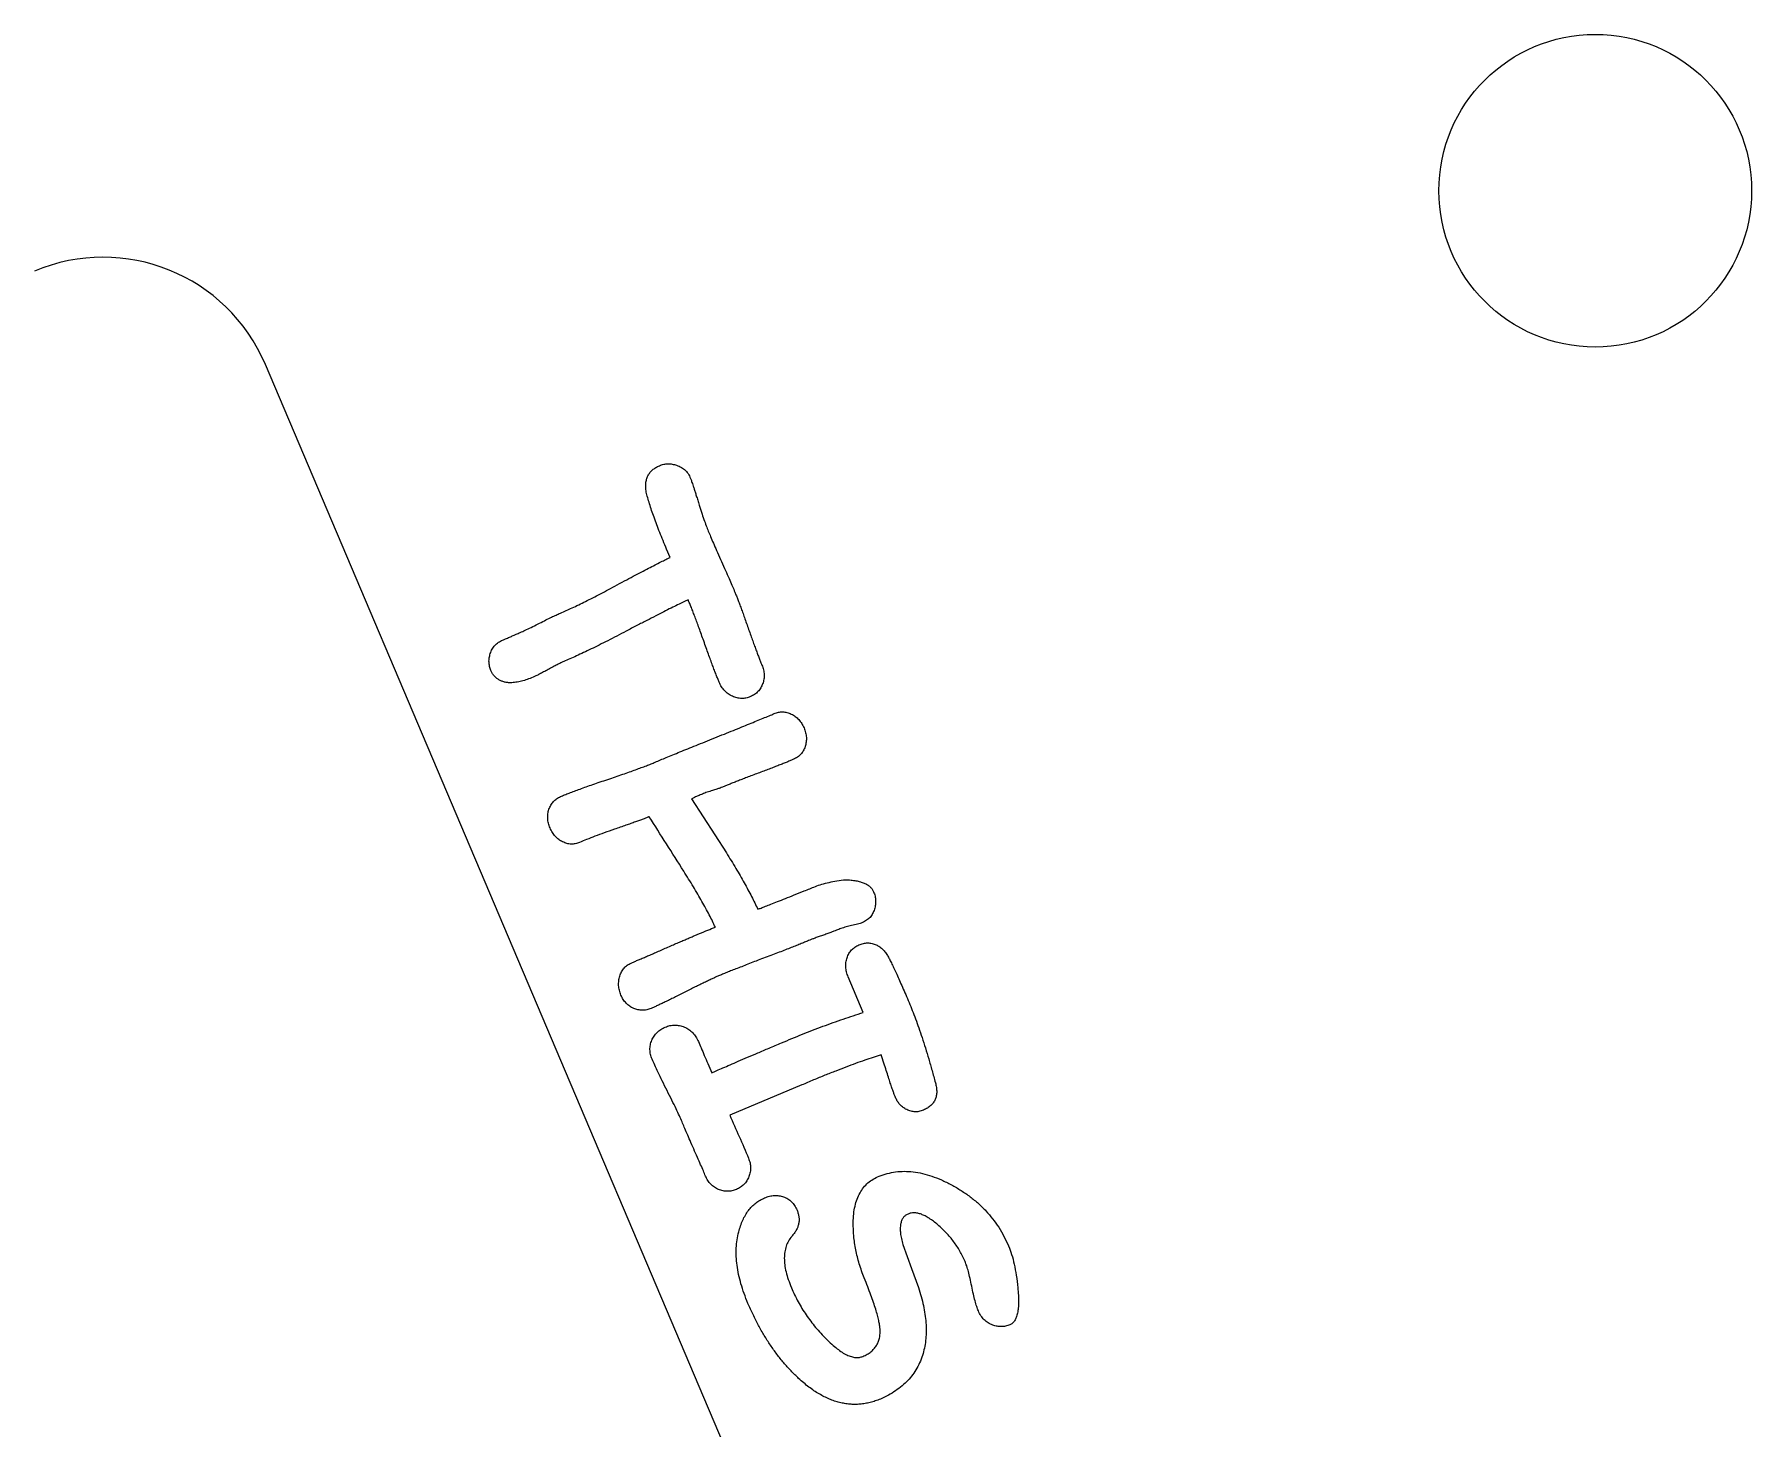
# Model space of a CAD drawing. Header units: millimetres. Extents: x -52 to 52, y -45 to 45.
# Drawn here: x 6.49 to 25.98, y 6.21 to 22.04 of the extents above; entities that cross this region are included whole.
import ezdxf

# ---------------------------------------------------------------- set-up
doc = ezdxf.new("R2010")
doc.units = ezdxf.units.MM

msp = doc.modelspace()

# ---------------------------------------------------------------- linework, layer by layer
at = {"color": 7, "linetype": 'Continuous', "lineweight": 25}
for p, q in [((24.411, -17.761), (9.109, 18.289)), ((13.703, 16.101), (13.663, 16.194)), ((13.947, 13.361), (14.342, 12.746)), ((15.895, 10.936), (15.724, 11.34)), ((15.197, 10.112), (14.38, 9.768))]:
    msp.add_line(p, q, dxfattribs=at)
at = {"color": 7, "linetype": 'Continuous', "lineweight": 25, "flags": 128}
msp.add_lwpolyline([(16.344, 8.301), (16.443, 8.028), (16.521, 7.814)], dxfattribs=at)
at = {"color": 7, "linetype": 'Continuous', "lineweight": 25}
msp.add_circle((24.205, 20.263), 1.775, dxfattribs=at)
msp.add_arc((7.268, 17.508), 2, 23, 113, dxfattribs=at)
for points, knots in [([(13.583, 17.142), (13.599, 17.148), (13.629, 17.159), (13.678, 17.165), (13.728, 17.161), (13.76, 17.152), (13.777, 17.147)], [0, 0, 0, 0, 0.248462, 0.489731, 0.738605, 1, 1, 1, 1]), ([(13.431, 16.843), (13.429, 16.861), (13.425, 16.894), (13.426, 16.943), (13.435, 16.987), (13.45, 17.028), (13.473, 17.064), (13.503, 17.095), (13.54, 17.122), (13.568, 17.135), (13.583, 17.142)], [0, 0, 0, 0, 0.14434, 0.275389, 0.397665, 0.51462, 0.62806, 0.744159, 0.867288, 1, 1, 1, 1]), ([(13.777, 17.147), (13.796, 17.14), (13.833, 17.126), (13.88, 17.088), (13.918, 17.04), (13.933, 17.001), (13.941, 16.981)], [0, 0, 0, 0, 0.251243, 0.491102, 0.738085, 1, 1, 1, 1]), ([(13.941, 16.981), (13.943, 16.975), (13.948, 16.961), (13.956, 16.937), (13.966, 16.907), (13.978, 16.872), (13.99, 16.832), (14.005, 16.786), (14.021, 16.735), (14.032, 16.7), (14.038, 16.681)], [0, 0, 0, 0, 0.064364, 0.143777, 0.242316, 0.359985, 0.492735, 0.644619, 0.81389, 1, 1, 1, 1]), ([(13.663, 16.194), (13.65, 16.226), (13.623, 16.289), (13.586, 16.382), (13.551, 16.47), (13.521, 16.554), (13.494, 16.633), (13.47, 16.707), (13.449, 16.776), (13.437, 16.821), (13.431, 16.843)], [0, 0, 0, 0, 0.152609, 0.298197, 0.434916, 0.564367, 0.685023, 0.797724, 0.902776, 1, 1, 1, 1]), ([(14.038, 16.681), (14.047, 16.651), (14.064, 16.595), (14.092, 16.516), (14.117, 16.445), (14.134, 16.402), (14.143, 16.382)], [0, 0, 0, 0, 0.294863, 0.559621, 0.794975, 1, 1, 1, 1]), ([(14.143, 16.382), (14.152, 16.362), (14.171, 16.316), (14.204, 16.24), (14.243, 16.151), (14.287, 16.053), (14.331, 15.955), (14.37, 15.866), (14.403, 15.79), (14.423, 15.744), (14.431, 15.723)], [0, 0, 0, 0, 0.093591, 0.208392, 0.343346, 0.499836, 0.655592, 0.790869, 0.90567, 1, 1, 1, 1]), ([(13.076, 15.775), (13.112, 15.794), (13.182, 15.832), (13.282, 15.885), (13.373, 15.933), (13.456, 15.976), (13.53, 16.015), (13.595, 16.048), (13.652, 16.076), (13.687, 16.093), (13.703, 16.101)], [0, 0, 0, 0, 0.174828, 0.334621, 0.480827, 0.613108, 0.731084, 0.834764, 0.924522, 1, 1, 1, 1]), ([(12.444, 15.462), (12.465, 15.471), (12.509, 15.49), (12.575, 15.521), (12.648, 15.554), (12.724, 15.592), (12.806, 15.632), (12.891, 15.677), (12.982, 15.724), (13.044, 15.758), (13.076, 15.775)], [0, 0, 0, 0, 0.096654, 0.201309, 0.313645, 0.434386, 0.563566, 0.701198, 0.846547, 1, 1, 1, 1]), ([(13.907, 15.619), (13.889, 15.61), (13.849, 15.592), (13.785, 15.56), (13.711, 15.524), (13.628, 15.482), (13.536, 15.436), (13.435, 15.382), (13.323, 15.326), (13.246, 15.285), (13.206, 15.264)], [0, 0, 0, 0, 0.077365, 0.167551, 0.272547, 0.390379, 0.522364, 0.667532, 0.827172, 1, 1, 1, 1]), ([(14.085, 15.152), (14.076, 15.177), (14.059, 15.225), (14.033, 15.296), (14.01, 15.361), (13.986, 15.422), (13.965, 15.478), (13.945, 15.529), (13.926, 15.576), (13.913, 15.605), (13.907, 15.619)], [0, 0, 0, 0, 0.158589, 0.308766, 0.447961, 0.57807, 0.698285, 0.807949, 0.909228, 1, 1, 1, 1]), ([(14.431, 15.723), (14.436, 15.711), (14.447, 15.685), (14.464, 15.643), (14.481, 15.597), (14.501, 15.547), (14.52, 15.492), (14.542, 15.432), (14.565, 15.368), (14.588, 15.3), (14.612, 15.233), (14.635, 15.169), (14.656, 15.109), (14.677, 15.054), (14.695, 15.003), (14.713, 14.958), (14.73, 14.916), (14.741, 14.89), (14.746, 14.878)], [0, 0, 0, 0, 0.0437721, 0.0936241, 0.147897, 0.2076573, 0.2732832, 0.3435736, 0.419351, 0.5001877, 0.581236, 0.656798, 0.7270884, 0.7923361, 0.8518717, 0.9063759, 0.9562279, 1, 1, 1, 1]), ([(11.956, 15.228), (11.972, 15.235), (12.006, 15.249), (12.062, 15.276), (12.127, 15.308), (12.2, 15.344), (12.272, 15.381), (12.338, 15.413), (12.394, 15.44), (12.428, 15.455), (12.444, 15.462)], [0, 0, 0, 0, 0.093352, 0.206699, 0.342483, 0.497866, 0.654684, 0.790469, 0.905238, 1, 1, 1, 1]), ([(11.802, 15.162), (11.813, 15.167), (11.838, 15.178), (11.879, 15.194), (11.919, 15.212), (11.945, 15.223), (11.956, 15.228)], [0, 0, 0, 0, 0.2030843, 0.491599, 0.786008, 1, 1, 1, 1]), ([(13.206, 15.264), (13.17, 15.245), (13.1, 15.209), (12.997, 15.156), (12.9, 15.106), (12.808, 15.062), (12.722, 15.02), (12.642, 14.983), (12.567, 14.948), (12.518, 14.928), (12.495, 14.918)], [0, 0, 0, 0, 0.154195, 0.29987, 0.437682, 0.566334, 0.687461, 0.799778, 0.904273, 1, 1, 1, 1]), ([(11.661, 15.009), (11.668, 15.026), (11.681, 15.06), (11.713, 15.103), (11.754, 15.139), (11.786, 15.155), (11.802, 15.162)], [0, 0, 0, 0, 0.258528, 0.500824, 0.746416, 1, 1, 1, 1]), ([(14.26, 14.684), (14.255, 14.698), (14.243, 14.726), (14.225, 14.771), (14.206, 14.821), (14.184, 14.877), (14.162, 14.938), (14.137, 15.004), (14.111, 15.076), (14.094, 15.126), (14.085, 15.152)], [0, 0, 0, 0, 0.085208, 0.18246, 0.290689, 0.409897, 0.540765, 0.682621, 0.835465, 1, 1, 1, 1]), ([(11.669, 14.816), (11.663, 14.832), (11.652, 14.863), (11.646, 14.912), (11.648, 14.961), (11.657, 14.992), (11.661, 15.009)], [0, 0, 0, 0, 0.253605, 0.497515, 0.745437, 1, 1, 1, 1]), ([(11.89, 14.676), (11.877, 14.677), (11.851, 14.679), (11.815, 14.688), (11.781, 14.7), (11.751, 14.716), (11.725, 14.735), (11.703, 14.759), (11.683, 14.786), (11.674, 14.806), (11.669, 14.816)], [0, 0, 0, 0, 0.14479, 0.279781, 0.406401, 0.526686, 0.643005, 0.758009, 0.876015, 1, 1, 1, 1]), ([(12.495, 14.918), (12.484, 14.913), (12.459, 14.902), (12.418, 14.882), (12.372, 14.857), (12.32, 14.829), (12.269, 14.801), (12.223, 14.776), (12.183, 14.756), (12.158, 14.746), (12.147, 14.741)], [0, 0, 0, 0, 0.094084, 0.209276, 0.345021, 0.501316, 0.656309, 0.792054, 0.905916, 1, 1, 1, 1]), ([(14.746, 14.878), (14.752, 14.86), (14.765, 14.826), (14.773, 14.771), (14.769, 14.717), (14.755, 14.666), (14.733, 14.618), (14.702, 14.577), (14.662, 14.543), (14.631, 14.528), (14.615, 14.521)], [0, 0, 0, 0, 0.134902, 0.2615368, 0.3858323, 0.512782, 0.6365383, 0.7551206, 0.8750115, 1, 1, 1, 1]), ([(12.147, 14.741), (12.125, 14.732), (12.082, 14.714), (12.017, 14.696), (11.953, 14.682), (11.911, 14.678), (11.89, 14.676)], [0, 0, 0, 0, 0.26622, 0.520596, 0.765426, 1, 1, 1, 1]), ([(14.615, 14.521), (14.598, 14.514), (14.565, 14.502), (14.513, 14.498), (14.461, 14.505), (14.41, 14.523), (14.362, 14.55), (14.321, 14.587), (14.285, 14.631), (14.268, 14.666), (14.26, 14.684)], [0, 0, 0, 0, 0.122757, 0.240217, 0.358105, 0.483383, 0.610836, 0.735138, 0.863853, 1, 1, 1, 1]), ([(13.534, 13.777), (13.554, 13.785), (13.596, 13.803), (13.662, 13.831), (13.736, 13.86), (13.817, 13.894), (13.905, 13.93), (14, 13.967), (14.102, 14.009), (14.21, 14.052), (14.317, 14.095), (14.419, 14.136), (14.514, 14.175), (14.602, 14.211), (14.683, 14.243), (14.757, 14.274), (14.824, 14.302), (14.866, 14.319), (14.885, 14.328)], [0, 0, 0, 0, 0.043897, 0.093315, 0.148104, 0.207682, 0.272781, 0.343255, 0.418884, 0.499667, 0.580451, 0.65608, 0.726702, 0.791801, 0.851746, 0.906319, 0.955737, 1, 1, 1, 1]), ([(14.885, 14.328), (14.901, 14.334), (14.932, 14.345), (14.982, 14.349), (15.031, 14.341), (15.08, 14.323), (15.125, 14.296), (15.165, 14.26), (15.199, 14.217), (15.215, 14.183), (15.223, 14.165)], [0, 0, 0, 0, 0.120545, 0.235987, 0.353588, 0.477683, 0.605084, 0.731691, 0.861149, 1, 1, 1, 1]), ([(15.223, 14.165), (15.23, 14.147), (15.243, 14.112), (15.252, 14.057), (15.249, 14.004), (15.237, 13.952), (15.217, 13.905), (15.187, 13.864), (15.15, 13.831), (15.12, 13.816), (15.105, 13.809)], [0, 0, 0, 0, 0.138859, 0.267764, 0.395323, 0.521992, 0.646042, 0.762959, 0.879719, 1, 1, 1, 1]), ([(12.458, 13.385), (12.474, 13.392), (12.507, 13.406), (12.56, 13.426), (12.618, 13.448), (12.682, 13.472), (12.753, 13.498), (12.829, 13.524), (12.91, 13.552), (12.996, 13.581), (13.082, 13.609), (13.163, 13.638), (13.24, 13.664), (13.31, 13.69), (13.374, 13.714), (13.433, 13.735), (13.486, 13.756), (13.519, 13.77), (13.534, 13.777)], [0, 0, 0, 0, 0.044392, 0.093845, 0.148376, 0.208172, 0.273234, 0.343873, 0.41914, 0.49968, 0.58022, 0.656129, 0.72629, 0.791828, 0.851624, 0.906155, 0.955608, 1, 1, 1, 1]), ([(15.105, 13.809), (15.094, 13.804), (15.069, 13.794), (15.029, 13.777), (14.985, 13.759), (14.937, 13.74), (14.884, 13.72), (14.827, 13.698), (14.766, 13.675), (14.702, 13.651), (14.637, 13.626), (14.576, 13.603), (14.519, 13.582), (14.467, 13.561), (14.418, 13.542), (14.374, 13.524), (14.334, 13.508), (14.309, 13.498), (14.297, 13.493)], [0, 0, 0, 0, 0.043976, 0.093032, 0.147785, 0.207988, 0.273026, 0.343142, 0.418718, 0.499994, 0.580647, 0.656223, 0.726725, 0.791386, 0.851589, 0.906093, 0.955767, 1, 1, 1, 1]), ([(14.297, 13.493), (14.288, 13.489), (14.267, 13.481), (14.229, 13.468), (14.18, 13.453), (14.144, 13.442), (14.124, 13.437)], [0, 0, 0, 0, 0.159563, 0.377124, 0.659878, 1, 1, 1, 1]), ([(12.34, 13.029), (12.333, 13.047), (12.32, 13.082), (12.312, 13.137), (12.314, 13.191), (12.326, 13.242), (12.348, 13.289), (12.376, 13.33), (12.414, 13.363), (12.443, 13.378), (12.458, 13.385)], [0, 0, 0, 0, 0.139023, 0.269453, 0.395777, 0.522595, 0.647356, 0.763595, 0.879576, 1, 1, 1, 1]), ([(14.124, 13.437), (14.106, 13.429), (14.072, 13.415), (14.024, 13.395), (13.983, 13.378), (13.959, 13.366), (13.947, 13.361)], [0, 0, 0, 0, 0.30693, 0.574652, 0.808304, 1, 1, 1, 1]), ([(13.466, 13.157), (13.455, 13.153), (13.432, 13.144), (13.396, 13.13), (13.354, 13.115), (13.307, 13.098), (13.255, 13.078), (13.198, 13.06), (13.136, 13.037), (13.093, 13.022), (13.071, 13.015)], [0, 0, 0, 0, 0.081091, 0.173951, 0.281159, 0.399663, 0.530408, 0.674588, 0.830989, 1, 1, 1, 1]), ([(13.857, 12.54), (13.792, 12.643), (13.662, 12.849), (13.531, 13.054), (13.466, 13.157)], [0, 0, 0, 0, 0.500245, 1, 1, 1, 1]), ([(12.674, 12.864), (12.658, 12.859), (12.628, 12.848), (12.579, 12.844), (12.53, 12.852), (12.482, 12.871), (12.437, 12.897), (12.398, 12.934), (12.364, 12.978), (12.349, 13.012), (12.34, 13.029)], [0, 0, 0, 0, 0.11857, 0.233572, 0.351081, 0.475008, 0.602384, 0.730067, 0.859869, 1, 1, 1, 1]), ([(13.071, 13.015), (13.032, 13.001), (12.958, 12.975), (12.852, 12.936), (12.759, 12.9), (12.701, 12.876), (12.674, 12.864)], [0, 0, 0, 0, 0.29227, 0.555312, 0.792209, 1, 1, 1, 1]), ([(14.342, 12.746), (14.378, 12.688), (14.448, 12.575), (14.543, 12.41), (14.627, 12.256), (14.675, 12.155), (14.699, 12.107)], [0, 0, 0, 0, 0.281536, 0.541687, 0.780956, 1, 1, 1, 1]), ([(14.217, 11.902), (14.206, 11.925), (14.184, 11.972), (14.147, 12.044), (14.106, 12.118), (14.064, 12.197), (14.017, 12.278), (13.966, 12.363), (13.913, 12.451), (13.876, 12.51), (13.857, 12.54)], [0, 0, 0, 0, 0.1035, 0.213709, 0.329252, 0.450842, 0.579271, 0.713502, 0.853828, 1, 1, 1, 1]), ([(14.699, 12.107), (14.711, 12.111), (14.74, 12.122), (14.789, 12.142), (14.852, 12.166), (14.927, 12.196), (15.016, 12.23), (15.116, 12.271), (15.23, 12.316), (15.31, 12.348), (15.352, 12.365)], [0, 0, 0, 0, 0.056307, 0.132488, 0.227946, 0.342984, 0.477601, 0.632867, 0.806643, 1, 1, 1, 1]), ([(15.352, 12.365), (15.376, 12.374), (15.427, 12.393), (15.509, 12.413), (15.599, 12.431), (15.662, 12.438), (15.694, 12.442)], [0, 0, 0, 0, 0.221384, 0.462493, 0.719975, 1, 1, 1, 1]), ([(15.694, 12.442), (15.715, 12.441), (15.755, 12.439), (15.811, 12.431), (15.861, 12.42), (15.905, 12.405), (15.942, 12.386), (15.973, 12.363), (15.998, 12.336), (16.008, 12.315), (16.013, 12.305)], [0, 0, 0, 0, 0.171339, 0.3262776, 0.4660618, 0.5917305, 0.7043236, 0.8081859, 0.9057394, 1, 1, 1, 1]), ([(16.013, 12.305), (16.019, 12.289), (16.031, 12.257), (16.037, 12.207), (16.036, 12.157), (16.027, 12.124), (16.023, 12.107)], [0, 0, 0, 0, 0.253405, 0.497103, 0.744246, 1, 1, 1, 1]), ([(16.023, 12.107), (16.017, 12.09), (16.004, 12.057), (15.974, 12.013), (15.934, 11.979), (15.903, 11.963), (15.887, 11.955)], [0, 0, 0, 0, 0.2591092, 0.5031706, 0.7460443, 1, 1, 1, 1]), ([(14.036, 11.83), (14.068, 11.844), (14.128, 11.869), (14.189, 11.892), (14.217, 11.902)], [0, 0, 0, 0, 0.533322, 1, 1, 1, 1]), ([(15.83, 11.938), (15.808, 11.933), (15.764, 11.923), (15.701, 11.907), (15.644, 11.889), (15.608, 11.875), (15.591, 11.868)], [0, 0, 0, 0, 0.28049, 0.539484, 0.781004, 1, 1, 1, 1]), ([(15.887, 11.955), (15.878, 11.952), (15.859, 11.944), (15.84, 11.94), (15.83, 11.938)], [0, 0, 0, 0, 0.491724, 1, 1, 1, 1]), ([(13.26, 11.496), (13.272, 11.501), (13.296, 11.511), (13.334, 11.528), (13.377, 11.546), (13.424, 11.566), (13.474, 11.587), (13.529, 11.611), (13.587, 11.637), (13.648, 11.663), (13.709, 11.69), (13.768, 11.716), (13.823, 11.738), (13.873, 11.761), (13.92, 11.78), (13.962, 11.799), (14, 11.815), (14.025, 11.825), (14.036, 11.83)], [0, 0, 0, 0, 0.04392, 0.093961, 0.148321, 0.208801, 0.273601, 0.343893, 0.419404, 0.500136, 0.580867, 0.657007, 0.727027, 0.792099, 0.851679, 0.906939, 0.95608, 1, 1, 1, 1]), ([(15.275, 11.751), (15.26, 11.744), (15.228, 11.731), (15.177, 11.711), (15.122, 11.688), (15.06, 11.664), (14.994, 11.638), (14.922, 11.61), (14.844, 11.581), (14.763, 11.55), (14.682, 11.52), (14.605, 11.49), (14.534, 11.462), (14.467, 11.436), (14.406, 11.412), (14.349, 11.39), (14.299, 11.369), (14.267, 11.356), (14.252, 11.349)], [0, 0, 0, 0, 0.04461, 0.094005, 0.149072, 0.209128, 0.274174, 0.34421, 0.419731, 0.500244, 0.580757, 0.655785, 0.725822, 0.790868, 0.850923, 0.905796, 0.95539, 1, 1, 1, 1]), ([(15.591, 11.868), (15.582, 11.864), (15.56, 11.856), (15.524, 11.842), (15.481, 11.826), (15.433, 11.809), (15.385, 11.793), (15.342, 11.777), (15.306, 11.763), (15.285, 11.755), (15.275, 11.751)], [0, 0, 0, 0, 0.092285, 0.206216, 0.342817, 0.501089, 0.658794, 0.793784, 0.907715, 1, 1, 1, 1]), ([(15.724, 11.34), (15.717, 11.358), (15.703, 11.394), (15.696, 11.449), (15.697, 11.504), (15.71, 11.556), (15.732, 11.603), (15.761, 11.646), (15.801, 11.679), (15.831, 11.694), (15.847, 11.702)], [0, 0, 0, 0, 0.1373755, 0.2663937, 0.3913557, 0.5171335, 0.6410588, 0.7597347, 0.8772402, 1, 1, 1, 1]), ([(15.847, 11.702), (15.864, 11.708), (15.896, 11.72), (15.946, 11.726), (15.996, 11.721), (16.027, 11.709), (16.042, 11.703)], [0, 0, 0, 0, 0.26326, 0.50979, 0.753135, 1, 1, 1, 1]), ([(16.042, 11.703), (16.056, 11.696), (16.083, 11.681), (16.12, 11.651), (16.151, 11.615), (16.168, 11.587), (16.176, 11.573)], [0, 0, 0, 0, 0.245221, 0.487481, 0.737558, 1, 1, 1, 1]), ([(16.176, 11.573), (16.183, 11.559), (16.198, 11.53), (16.222, 11.483), (16.248, 11.428), (16.277, 11.366), (16.307, 11.296), (16.342, 11.22), (16.378, 11.136), (16.403, 11.078), (16.416, 11.047)], [0, 0, 0, 0, 0.078857, 0.170702, 0.275107, 0.393427, 0.524848, 0.670611, 0.828992, 1, 1, 1, 1]), ([(13.145, 11.132), (13.139, 11.15), (13.126, 11.185), (13.117, 11.24), (13.119, 11.295), (13.13, 11.348), (13.15, 11.398), (13.179, 11.44), (13.215, 11.474), (13.245, 11.489), (13.26, 11.496)], [0, 0, 0, 0, 0.135306, 0.264081, 0.391278, 0.521316, 0.648242, 0.766169, 0.881299, 1, 1, 1, 1]), ([(14.252, 11.349), (14.241, 11.344), (14.216, 11.334), (14.178, 11.316), (14.136, 11.297), (14.09, 11.274), (14.04, 11.25), (13.986, 11.224), (13.929, 11.195), (13.869, 11.165), (13.81, 11.134), (13.752, 11.106), (13.699, 11.079), (13.649, 11.055), (13.603, 11.033), (13.561, 11.014), (13.523, 10.996), (13.498, 10.985), (13.487, 10.981)], [0, 0, 0, 0, 0.044525, 0.09389, 0.148724, 0.208415, 0.274196, 0.343932, 0.419451, 0.500454, 0.58085, 0.656065, 0.726713, 0.791585, 0.851276, 0.90611, 0.955475, 1, 1, 1, 1]), ([(13.487, 10.981), (13.47, 10.975), (13.439, 10.963), (13.388, 10.958), (13.337, 10.964), (13.289, 10.98), (13.243, 11.005), (13.203, 11.04), (13.169, 11.082), (13.153, 11.115), (13.145, 11.132)], [0, 0, 0, 0, 0.123989, 0.244203, 0.363188, 0.487605, 0.61332, 0.73848, 0.865061, 1, 1, 1, 1]), ([(14.967, 10.59), (15.046, 10.623), (15.202, 10.688), (15.436, 10.778), (15.666, 10.861), (15.819, 10.911), (15.895, 10.936)], [0, 0, 0, 0, 0.258966, 0.511864, 0.758827, 1, 1, 1, 1]), ([(16.416, 11.047), (16.428, 11.018), (16.454, 10.957), (16.49, 10.861), (16.527, 10.758), (16.564, 10.647), (16.602, 10.53), (16.639, 10.406), (16.677, 10.274), (16.702, 10.184), (16.714, 10.138)], [0, 0, 0, 0, 0.099933, 0.207168, 0.321411, 0.442499, 0.571235, 0.706892, 0.849668, 1, 1, 1, 1]), ([(13.498, 10.405), (13.491, 10.423), (13.478, 10.458), (13.473, 10.513), (13.477, 10.568), (13.494, 10.62), (13.52, 10.668), (13.555, 10.71), (13.598, 10.745), (13.631, 10.761), (13.648, 10.769)], [0, 0, 0, 0, 0.130476, 0.255087, 0.375507, 0.501409, 0.627655, 0.749345, 0.872052, 1, 1, 1, 1]), ([(13.648, 10.769), (13.666, 10.775), (13.7, 10.788), (13.756, 10.794), (13.811, 10.788), (13.866, 10.77), (13.917, 10.744), (13.961, 10.705), (13.999, 10.659), (14.016, 10.623), (14.025, 10.604)], [0, 0, 0, 0, 0.1232189, 0.2411634, 0.3603616, 0.485983, 0.6128952, 0.7372188, 0.8646311, 1, 1, 1, 1]), ([(14.025, 10.604), (14.035, 10.58), (14.057, 10.528), (14.093, 10.445), (14.132, 10.351), (14.161, 10.285), (14.176, 10.25)], [0, 0, 0, 0, 0.204186, 0.439966, 0.704188, 1, 1, 1, 1]), ([(14.176, 10.25), (14.195, 10.258), (14.237, 10.277), (14.306, 10.307), (14.387, 10.342), (14.48, 10.382), (14.585, 10.428), (14.702, 10.477), (14.83, 10.532), (14.92, 10.57), (14.967, 10.59)], [0, 0, 0, 0, 0.072802, 0.160687, 0.263308, 0.380399, 0.512842, 0.660375, 0.822642, 1, 1, 1, 1]), ([(13.839, 9.692), (13.829, 9.715), (13.807, 9.765), (13.768, 9.847), (13.722, 9.943), (13.668, 10.048), (13.616, 10.154), (13.568, 10.25), (13.53, 10.332), (13.508, 10.382), (13.498, 10.405)], [0, 0, 0, 0, 0.093809, 0.207875, 0.343207, 0.499832, 0.656129, 0.791461, 0.906191, 1, 1, 1, 1]), ([(16.099, 10.455), (16.069, 10.445), (16.006, 10.425), (15.91, 10.392), (15.806, 10.356), (15.697, 10.314), (15.581, 10.27), (15.458, 10.221), (15.329, 10.168), (15.242, 10.131), (15.197, 10.112)], [0, 0, 0, 0, 0.098141, 0.204422, 0.317542, 0.438495, 0.567445, 0.704279, 0.848016, 1, 1, 1, 1]), ([(16.261, 9.97), (16.258, 9.978), (16.249, 9.999), (16.237, 10.035), (16.22, 10.081), (16.202, 10.137), (16.18, 10.203), (16.156, 10.278), (16.128, 10.363), (16.109, 10.423), (16.099, 10.455)], [0, 0, 0, 0, 0.054845, 0.130738, 0.225584, 0.341168, 0.476075, 0.630671, 0.805312, 1, 1, 1, 1]), ([(16.714, 10.138), (16.719, 10.119), (16.727, 10.085), (16.731, 10.035), (16.726, 9.989), (16.714, 9.947), (16.692, 9.909), (16.661, 9.877), (16.623, 9.848), (16.593, 9.834), (16.578, 9.827)], [0, 0, 0, 0, 0.146995, 0.278855, 0.398784, 0.512475, 0.625547, 0.740273, 0.863863, 1, 1, 1, 1]), ([(16.377, 9.839), (16.364, 9.847), (16.339, 9.863), (16.307, 9.894), (16.281, 9.929), (16.268, 9.956), (16.261, 9.97)], [0, 0, 0, 0, 0.2529957, 0.4995554, 0.7464805, 1, 1, 1, 1]), ([(14.38, 9.768), (14.416, 9.688), (14.488, 9.526), (14.558, 9.363), (14.593, 9.281)], [0, 0, 0, 0, 0.49545, 1, 1, 1, 1]), ([(16.578, 9.827), (16.561, 9.82), (16.528, 9.808), (16.475, 9.806), (16.424, 9.815), (16.393, 9.831), (16.377, 9.839)], [0, 0, 0, 0, 0.261033, 0.505135, 0.744671, 1, 1, 1, 1]), ([(14.105, 9.078), (14.096, 9.097), (14.079, 9.14), (14.048, 9.21), (14.012, 9.294), (13.971, 9.385), (13.931, 9.477), (13.896, 9.56), (13.865, 9.63), (13.847, 9.673), (13.839, 9.692)], [0, 0, 0, 0, 0.093747, 0.208716, 0.343433, 0.500172, 0.656566, 0.792076, 0.906253, 1, 1, 1, 1]), ([(14.593, 9.281), (14.599, 9.263), (14.612, 9.229), (14.618, 9.175), (14.615, 9.122), (14.598, 9.071), (14.575, 9.023), (14.542, 8.983), (14.503, 8.949), (14.471, 8.934), (14.455, 8.926)], [0, 0, 0, 0, 0.1335106, 0.2587462, 0.382082, 0.5091525, 0.6350274, 0.7545195, 0.8747047, 1, 1, 1, 1]), ([(14.455, 8.926), (14.439, 8.92), (14.406, 8.908), (14.354, 8.903), (14.303, 8.909), (14.252, 8.924), (14.205, 8.949), (14.164, 8.984), (14.129, 9.027), (14.113, 9.061), (14.105, 9.078)], [0, 0, 0, 0, 0.124224, 0.243106, 0.36334, 0.488453, 0.61494, 0.737457, 0.865034, 1, 1, 1, 1]), ([(15.782, 8.55), (15.783, 8.583), (15.785, 8.646), (15.8, 8.735), (15.824, 8.815), (15.856, 8.887), (15.898, 8.949), (15.948, 9.002), (16.008, 9.045), (16.053, 9.066), (16.076, 9.076)], [0, 0, 0, 0, 0.152442, 0.293074, 0.421842, 0.542717, 0.656851, 0.768942, 0.882413, 1, 1, 1, 1]), ([(16.076, 9.076), (16.107, 9.087), (16.168, 9.109), (16.264, 9.127), (16.362, 9.134), (16.464, 9.127), (16.569, 9.109), (16.676, 9.078), (16.786, 9.034), (16.898, 8.979), (17.007, 8.916), (17.109, 8.845), (17.203, 8.768), (17.289, 8.684), (17.365, 8.593), (17.435, 8.497), (17.495, 8.394), (17.528, 8.321), (17.545, 8.285)], [0, 0, 0, 0, 0.053218, 0.106275, 0.160368, 0.215728, 0.273725, 0.334831, 0.399692, 0.468567, 0.538713, 0.606893, 0.673203, 0.738992, 0.803638, 0.868493, 0.933953, 1, 1, 1, 1]), ([(14.482, 8.443), (14.489, 8.466), (14.501, 8.512), (14.526, 8.576), (14.556, 8.635), (14.591, 8.687), (14.63, 8.733), (14.674, 8.772), (14.723, 8.805), (14.758, 8.822), (14.776, 8.83)], [0, 0, 0, 0, 0.145696, 0.280974, 0.410074, 0.533968, 0.651744, 0.766935, 0.883209, 1, 1, 1, 1]), ([(14.776, 8.83), (14.794, 8.837), (14.83, 8.851), (14.885, 8.858), (14.939, 8.857), (14.991, 8.844), (15.04, 8.822), (15.082, 8.788), (15.118, 8.744), (15.135, 8.709), (15.144, 8.69)], [0, 0, 0, 0, 0.132477, 0.256894, 0.376092, 0.497385, 0.617442, 0.737663, 0.862383, 1, 1, 1, 1]), ([(15.144, 8.69), (15.149, 8.677), (15.158, 8.652), (15.166, 8.613), (15.168, 8.575), (15.163, 8.536), (15.152, 8.499), (15.135, 8.462), (15.112, 8.426), (15.093, 8.404), (15.083, 8.392)], [0, 0, 0, 0, 0.12896, 0.24926, 0.367413, 0.484534, 0.603926, 0.727956, 0.858946, 1, 1, 1, 1]), ([(16.404, 8.647), (16.393, 8.641), (16.372, 8.631), (16.347, 8.604), (16.329, 8.57), (16.318, 8.529), (16.315, 8.482), (16.317, 8.428), (16.328, 8.366), (16.339, 8.323), (16.344, 8.301)], [0, 0, 0, 0, 0.092915, 0.184963, 0.281824, 0.390126, 0.513157, 0.654021, 0.816476, 1, 1, 1, 1]), ([(16.743, 8.524), (16.726, 8.538), (16.695, 8.564), (16.646, 8.598), (16.6, 8.625), (16.557, 8.644), (16.515, 8.657), (16.475, 8.661), (16.438, 8.659), (16.415, 8.651), (16.404, 8.647)], [0, 0, 0, 0, 0.171429, 0.328135, 0.46693, 0.592019, 0.706514, 0.809353, 0.905832, 1, 1, 1, 1]), ([(14.587, 7.632), (14.572, 7.67), (14.542, 7.743), (14.507, 7.854), (14.48, 7.96), (14.462, 8.064), (14.453, 8.163), (14.453, 8.26), (14.462, 8.353), (14.475, 8.413), (14.482, 8.443)], [0, 0, 0, 0, 0.1465587, 0.2854405, 0.4174398, 0.5430692, 0.66323, 0.7787607, 0.890671, 1, 1, 1, 1]), ([(15.083, 8.392), (15.07, 8.375), (15.044, 8.341), (15.018, 8.281), (15.003, 8.216), (14.998, 8.146), (15.003, 8.069), (15.018, 7.988), (15.044, 7.9), (15.068, 7.842), (15.08, 7.811)], [0, 0, 0, 0, 0.10461, 0.208255, 0.316227, 0.430907, 0.554011, 0.689525, 0.837273, 1, 1, 1, 1]), ([(15.907, 7.921), (15.887, 7.974), (15.848, 8.079), (15.81, 8.239), (15.785, 8.395), (15.783, 8.499), (15.782, 8.55)], [0, 0, 0, 0, 0.264931, 0.518728, 0.762379, 1, 1, 1, 1]), ([(17.051, 8.109), (17.032, 8.149), (16.995, 8.227), (16.924, 8.336), (16.84, 8.436), (16.776, 8.494), (16.743, 8.524)], [0, 0, 0, 0, 0.251007, 0.499164, 0.747628, 1, 1, 1, 1]), ([(17.545, 8.285), (17.557, 8.253), (17.583, 8.185), (17.611, 8.073), (17.635, 7.948), (17.645, 7.858), (17.65, 7.811)], [0, 0, 0, 0, 0.210273, 0.446168, 0.708739, 1, 1, 1, 1]), ([(17.203, 7.547), (17.196, 7.564), (17.181, 7.601), (17.164, 7.665), (17.144, 7.742), (17.127, 7.827), (17.109, 7.913), (17.091, 7.99), (17.072, 8.054), (17.058, 8.092), (17.051, 8.109)], [0, 0, 0, 0, 0.093229, 0.20687, 0.34184, 0.498071, 0.655272, 0.790969, 0.905841, 1, 1, 1, 1]), ([(15.08, 7.811), (15.092, 7.783), (15.115, 7.729), (15.157, 7.651), (15.199, 7.575), (15.247, 7.501), (15.299, 7.43), (15.353, 7.36), (15.412, 7.293), (15.453, 7.25), (15.474, 7.229)], [0, 0, 0, 0, 0.125673, 0.250156, 0.374435, 0.498184, 0.623129, 0.747911, 0.873202, 1, 1, 1, 1]), ([(16.086, 7.342), (16.085, 7.357), (16.081, 7.389), (16.071, 7.441), (16.056, 7.501), (16.036, 7.57), (16.011, 7.646), (15.981, 7.73), (15.946, 7.823), (15.921, 7.887), (15.907, 7.921)], [0, 0, 0, 0, 0.072912, 0.160173, 0.262305, 0.379299, 0.511562, 0.659218, 0.822018, 1, 1, 1, 1]), ([(16.521, 7.814), (16.532, 7.779), (16.554, 7.711), (16.58, 7.609), (16.597, 7.51), (16.608, 7.415), (16.61, 7.322), (16.607, 7.233), (16.595, 7.147), (16.581, 7.091), (16.574, 7.064)], [0, 0, 0, 0, 0.1443732, 0.2819198, 0.412802, 0.538644, 0.6592543, 0.7761347, 0.8894693, 1, 1, 1, 1]), ([(17.65, 7.811), (17.653, 7.782), (17.658, 7.728), (17.66, 7.65), (17.657, 7.582), (17.648, 7.525), (17.635, 7.475), (17.615, 7.437), (17.591, 7.406), (17.569, 7.394), (17.558, 7.389)], [0, 0, 0, 0, 0.190921, 0.360976, 0.508348, 0.636836, 0.746457, 0.840652, 0.922533, 1, 1, 1, 1]), ([(15.162, 6.781), (15.133, 6.809), (15.074, 6.866), (14.992, 6.957), (14.914, 7.055), (14.841, 7.159), (14.77, 7.268), (14.705, 7.384), (14.643, 7.505), (14.606, 7.59), (14.587, 7.632)], [0, 0, 0, 0, 0.117078, 0.235904, 0.356893, 0.479202, 0.60473, 0.733223, 0.865056, 1, 1, 1, 1]), ([(17.365, 7.386), (17.347, 7.394), (17.312, 7.409), (17.267, 7.446), (17.229, 7.492), (17.211, 7.528), (17.203, 7.547)], [0, 0, 0, 0, 0.246882, 0.488969, 0.737615, 1, 1, 1, 1]), ([(15.474, 7.229), (15.495, 7.208), (15.535, 7.17), (15.596, 7.119), (15.653, 7.078), (15.707, 7.047), (15.758, 7.027), (15.806, 7.017), (15.851, 7.017), (15.878, 7.026), (15.891, 7.031)], [0, 0, 0, 0, 0.1817892, 0.3440256, 0.488282, 0.6150522, 0.7261856, 0.8255864, 0.9148506, 1, 1, 1, 1]), ([(15.891, 7.031), (15.908, 7.038), (15.94, 7.053), (15.983, 7.081), (16.018, 7.115), (16.046, 7.152), (16.068, 7.194), (16.081, 7.24), (16.088, 7.29), (16.087, 7.324), (16.086, 7.342)], [0, 0, 0, 0, 0.13848, 0.266896, 0.387773, 0.504621, 0.619591, 0.738789, 0.865617, 1, 1, 1, 1]), ([(17.558, 7.389), (17.543, 7.383), (17.512, 7.372), (17.463, 7.367), (17.414, 7.371), (17.382, 7.381), (17.365, 7.386)], [0, 0, 0, 0, 0.248647, 0.492664, 0.739032, 1, 1, 1, 1]), ([(16.574, 7.064), (16.565, 7.035), (16.546, 6.978), (16.507, 6.898), (16.459, 6.823), (16.403, 6.755), (16.337, 6.694), (16.263, 6.638), (16.181, 6.588), (16.121, 6.561), (16.09, 6.547)], [0, 0, 0, 0, 0.123745, 0.244757, 0.364671, 0.484559, 0.606205, 0.731789, 0.862746, 1, 1, 1, 1]), ([(16.09, 6.547), (16.071, 6.539), (16.033, 6.524), (15.975, 6.507), (15.917, 6.495), (15.859, 6.487), (15.801, 6.485), (15.742, 6.487), (15.684, 6.495), (15.626, 6.507), (15.568, 6.524), (15.51, 6.546), (15.452, 6.573), (15.394, 6.605), (15.335, 6.641), (15.277, 6.684), (15.219, 6.729), (15.181, 6.764), (15.162, 6.781)], [0, 0, 0, 0, 0.060775, 0.120088, 0.178138, 0.235427, 0.292284, 0.349709, 0.406998, 0.465048, 0.5242, 0.585507, 0.64828, 0.713117, 0.780744, 0.850749, 0.923947, 1, 1, 1, 1])]:
    msp.add_open_spline(points, degree=3, knots=knots, dxfattribs=at)

doc.saveas('drawing.dxf')
